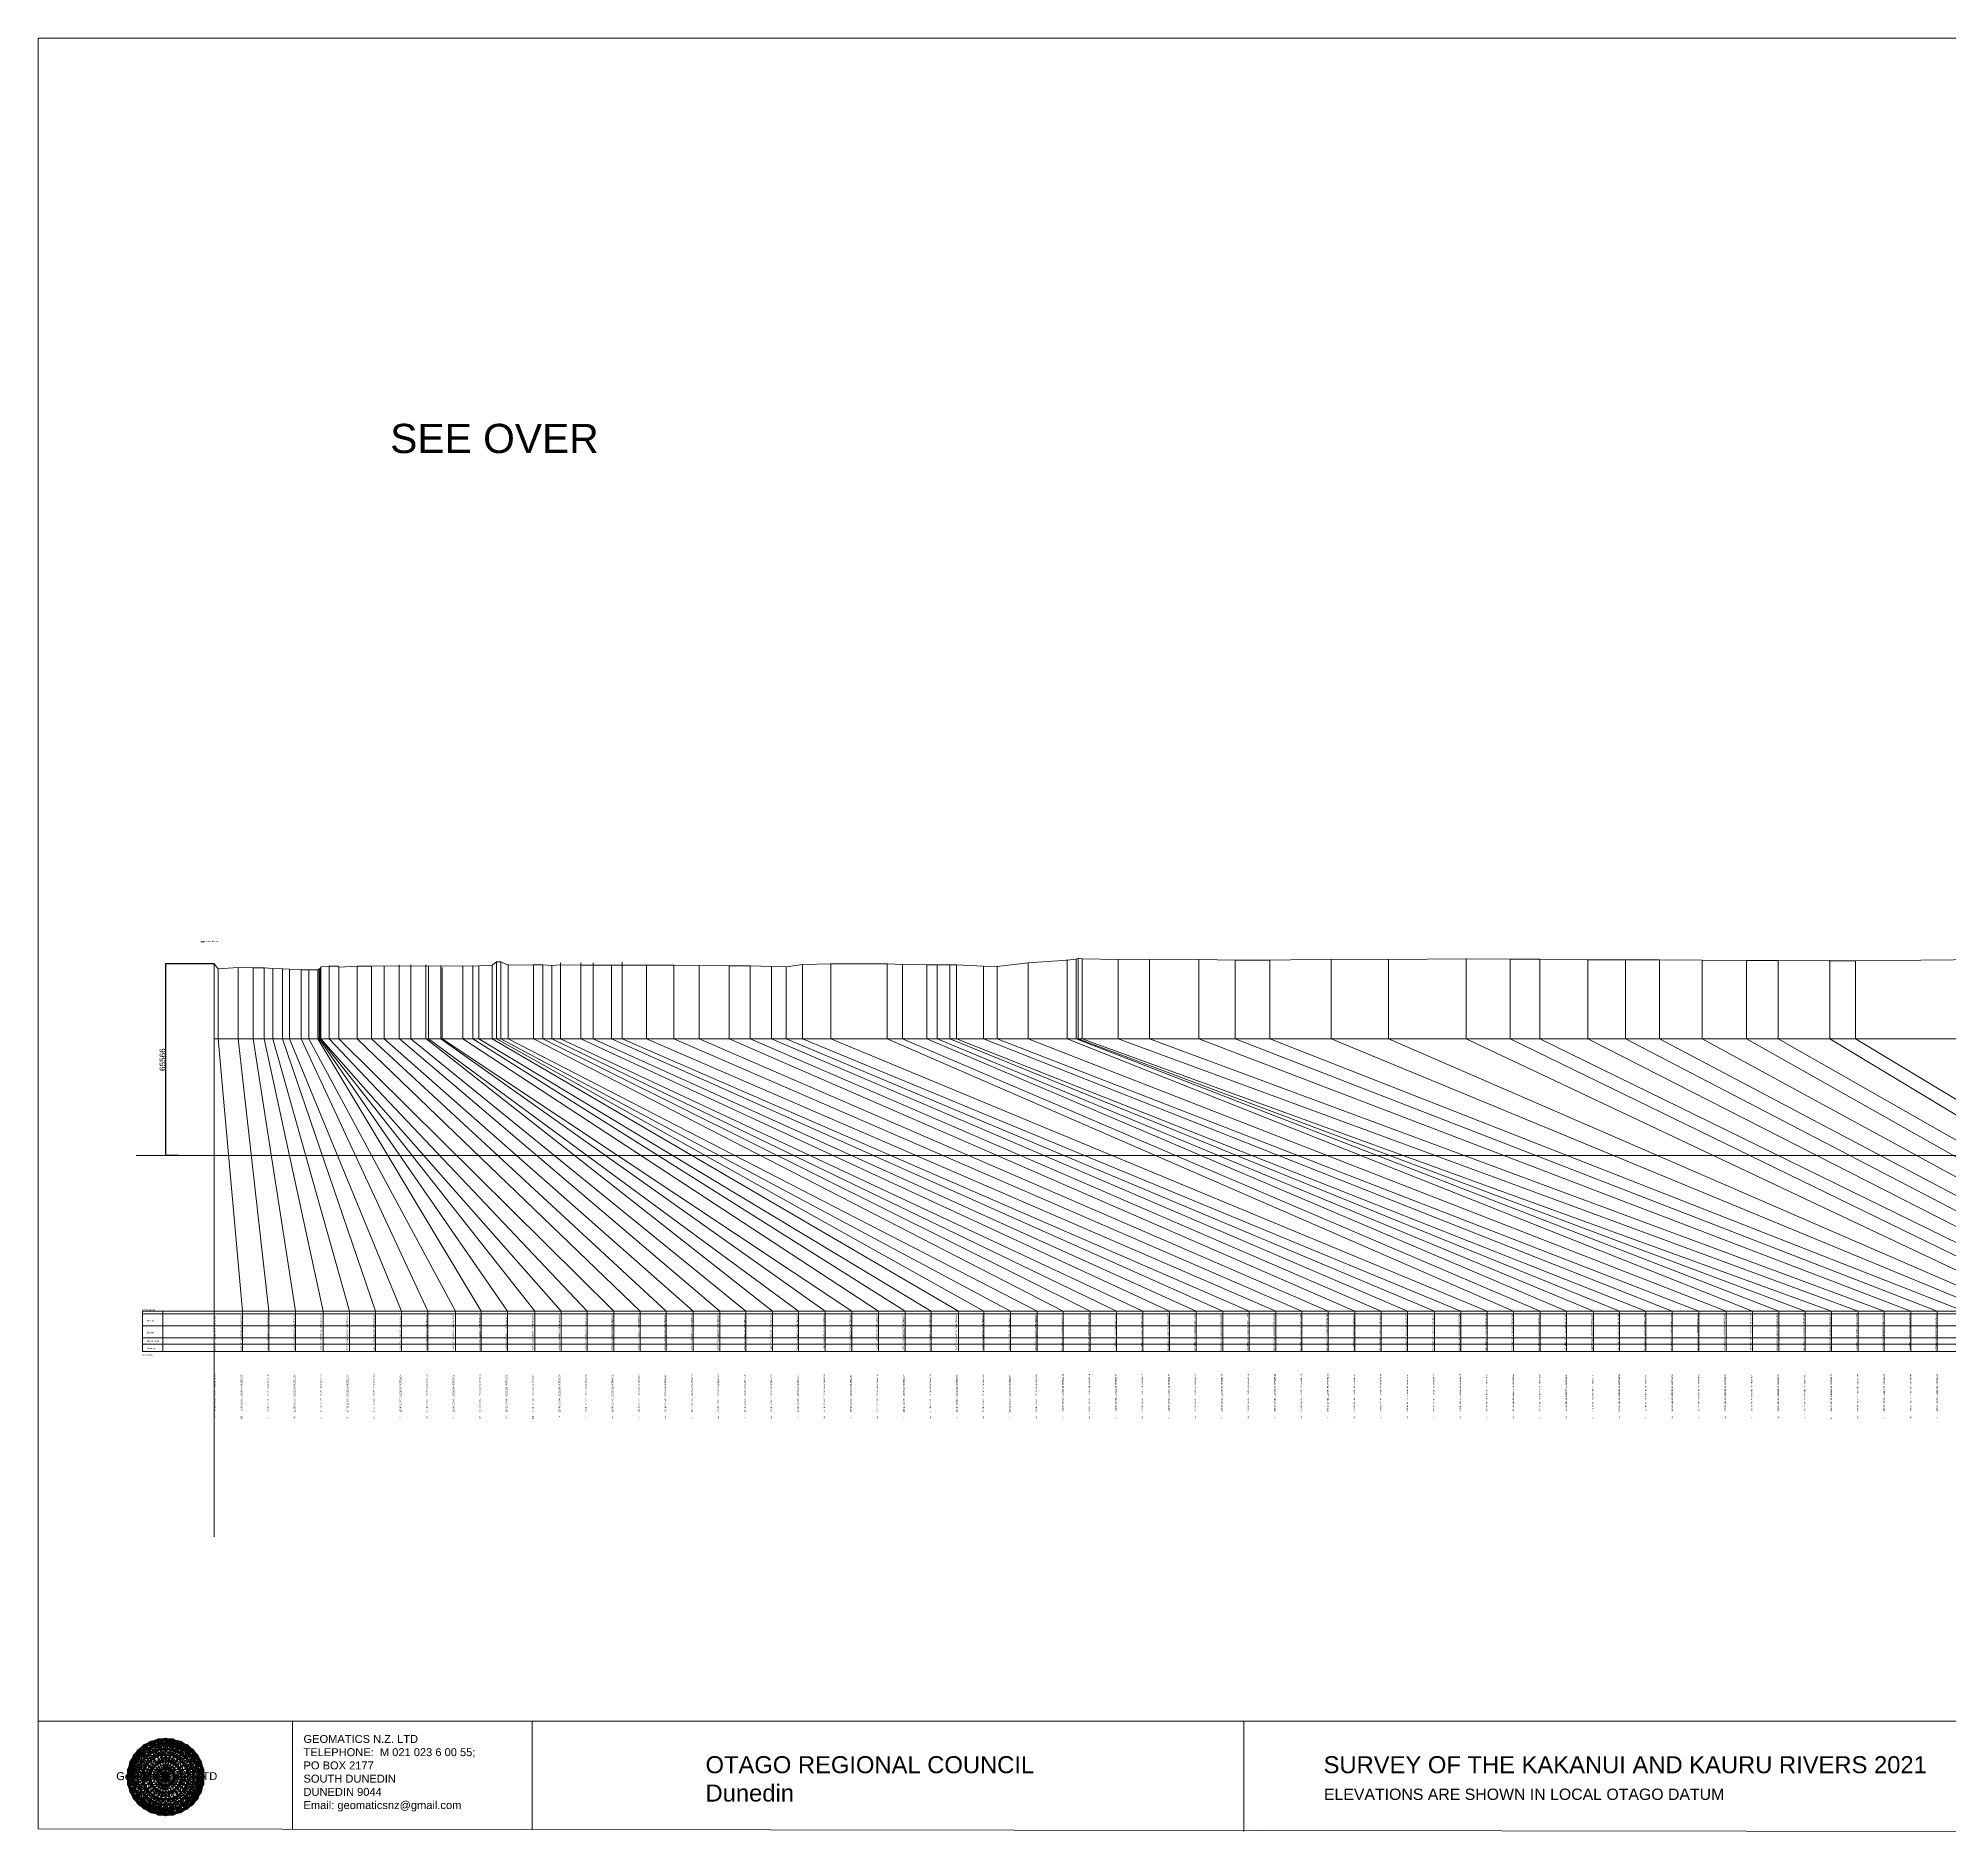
# Model space of a CAD drawing. Header units: millimetres. Extents: x -13804604 to 13046302109, y -19137686871 to 1424964600.
# Drawn here: x -5821919 to -5167181, y -231987 to 382619 of the extents above; entities that cross this region are included whole.
import ezdxf

# ---------------------------------------------------------------- set-up
doc = ezdxf.new("R2010")
doc.units = ezdxf.units.MM
doc.header["$PDMODE"] = 35
doc.header["$PDSIZE"] = 20
doc.layers.get('0').update_dxf_attribs({"lineweight": 0})
doc.layers.get('Defpoints').update_dxf_attribs({"lineweight": 0})
doc.layers.add('Datum revision K8-21', color=7, linetype='Continuous', lineweight=0)
doc.layers.add('geo', color=7, linetype='Continuous', lineweight=0)
doc.styles.get("Standard").update_dxf_attribs({"font": 'arial.ttf'})
doc.dimstyles.new('ISO-25', dxfattribs={"dimtxt": 2000, "dimasz": 2.5, "dimexe": 1.25, "dimexo": 0.625, "dimtad": 1, "dimtxsty": 'Standard', "dimcen": 2.5, "dimadec": 0, "dimazin": 0, "dimtfac": 1, "dimtmove": 0, "dimatfit": 3, "dimfxl": 1, "dimarcsym": 0})

# ---------------------------------------------------------------- blocks, each defined once
blk = doc.blocks.new('Geomatics_Circle_SPT')
at = {"layer": 'geo', "color": 2, "linetype": 'Continuous', "lineweight": 0}
for p, q in [((0, 25.2), (-25.2, 0)), ((25.2, 0), (0, 25.2)), ((-24.7, 4.9), (-4.9, 24.7)), ((-24.7, -4.9), (4.9, 24.7)), ((-9.7, 23.3), (-23.3, 9.6)), ((9.7, 23.3), (-23.3, -9.7)), ((-21, 14), (-14, 21)), ((-21, -14), (14, 21)), ((14, -21), (-21, 14)), ((0, 0), (-17.8, 17.8)), ((-14, 21), (21, -14)), ((21, 14), (-14, -21)), ((23.3, -9.7), (-9.7, 23.3)), ((-4.9, 24.7), (24.7, -4.9)), ((0, 0), (17.8, 17.8)), ((4.9, 24.7), (24.7, 4.9)), ((23.3, 9.7), (9.7, 23.3)), ((14, 21), (21, 14)), ((17.8, 18.1), (17.8, 18.1)), ((4.9, -24.7), (-24.7, 4.9)), ((-24.7, 0), (0, -24.7)), ((-23.3, 9.7), (9.7, -23.3)), ((0, 0), (-17.8, -17.8)), ((-9.7, -23.3), (23.3, 9.7)), ((24.7, 4.9), (-4.9, -24.7)), ((0, 0), (17.8, -17.8)), ((0, -24.8), (25.2, 0)), ((-4.9, -24.7), (-24.7, -4.9)), ((-23.3, -9.7), (-9.7, -23.3)), ((24.7, -4.9), (4.9, -24.7)), ((9.7, -23.3), (23.3, -9.7)), ((-14, -21), (-21, -14)), ((-17.8, -17.8), (-17.8, -17.8)), ((4.9, -24.7), (4.9, -24.7)), ((21, -14), (14, -21)), ((18.1, -17.8), (18.1, -17.8))]:
    blk.add_line(p, q, dxfattribs=at)
at = {"layer": 'geo', "color": 1, "linetype": 'Continuous', "lineweight": 0}
for p, q in [((-23.3, 9.7), (0, 25.2)), ((-23.3, -9.6), (0, 25.2)), ((-9.7, 23.3), (0, 25.2)), ((-9.7, -23.3), (0, 25.2)), ((-0.2, 25.1), (-0.2, 25.1)), ((0, 25.2), (9.7, -23.3)), ((0, 25.2), (23.3, -9.7)), ((0, 25.2), (23.3, 9.7)), ((0, 25.2), (9.7, 23.3)), ((-25.2, 0), (9.7, 23.3)), ((-25.2, 0), (-9.6, 23.3)), ((-4.9, 24.8), (-24.7, -4.9)), ((4.9, 24.7), (-24.7, 4.9)), ((14, 21), (-24.7, -4.9)), ((-14, 21), (-24.7, 4.9)), ((21, 14), (-24.7, 4.9)), ((-21, 14), (-24.7, -4.9)), ((-23.3, -9.6), (17.8, 17.8)), ((-23.3, 9.7), (-17.8, 17.9)), ((-23.3, -9.6), (-17.8, 17.9)), ((-23.3, 9.7), (17.8, 17.8)), ((4.9, 24.8), (-21, -14)), ((-4.9, 24.7), (-21, 14)), ((14, 21), (-21, 14)), ((-14, 21), (-21, -14)), ((0, 0), (-21, 14)), ((-21, 14), (-14, -21)), ((-21, 14), (4.9, -24.7)), ((-21, 14), (-21, 14)), ((24.7, 4.9), (-21, 14)), ((-17.9, 17.6), (-17.9, 17.6)), ((-17.8, 17.8), (9.7, 23.3)), ((-17.8, 17.8), (-9.6, 23.3)), ((-17.8, -17.8), (9.7, 23.3)), ((-17.8, -17.8), (-9.7, 23.3)), ((-9.7, -23.3), (-17.8, 17.8)), ((-17.8, 17.8), (9.7, -23.3)), ((-17.8, 17.8), (23.3, -9.6)), ((-17.8, 17.8), (23.3, 9.7)), ((4.9, 24.7), (-14, 21)), ((-4.9, 24.7), (-14, -20.9)), ((0, 0), (-14, 21)), ((-14, 21), (-4.9, -24.7)), ((-14, 21), (-14, 21)), ((24.7, -4.9), (-14, 21)), ((21, 14), (-14, 21)), ((-9.8, 23.1), (-9.8, 23.1)), ((-9.7, 23.3), (0, -25.2)), ((-9.6, 23.3), (17.8, -17.8)), ((-9.6, 23.3), (25.2, 0)), ((-9.6, 23.3), (17.8, 17.8)), ((-9.6, -23.3), (17.8, 17.9)), ((0, 0), (-4.9, 24.7)), ((-4.9, 24.7), (-4.9, 24.7)), ((21, -14), (-4.9, 24.7)), ((24.8, 4.9), (-4.9, 24.7)), ((14, 21), (-4.9, 24.7)), ((-4.9, -24.7), (21, 14)), ((0, 0), (4.9, 24.7)), ((0, -25.2), (9.7, 23.3)), ((0, 0), (14, 21)), ((0, 0), (21, 14)), ((21, 14), (4.9, 24.8)), ((14, -21), (4.9, 24.7)), ((24.7, -4.9), (4.9, 24.7)), ((4.9, 24.7), (4.9, 24.7)), ((4.9, -24.7), (14, 21)), ((9.4, 23.3), (9.4, 23.3)), ((9.7, 23.3), (17.8, -17.8)), ((9.7, 23.3), (25.2, 0)), ((9.7, 23.3), (17.8, 17.9)), ((17.8, 17.8), (9.7, -23.3)), ((21, -14), (14, 21)), ((24.7, 4.9), (14, 21)), ((14, 21), (14, 21)), ((14, -21), (21, 14)), ((17.6, 17.9), (17.6, 17.9)), ((17.8, 17.8), (23.3, -9.7)), ((17.8, 17.8), (23.3, 9.7)), ((24.7, -4.9), (21, 14)), ((21, 14), (21, 14)), ((-25.2, 0), (23.3, 9.7)), ((-25.2, 0), (-23.3, 9.7)), ((-23.3, -9.7), (-25.2, 0)), ((-9.6, -23.3), (-25.2, 0)), ((9.7, -23.3), (-25.2, 0)), ((0, 0), (-24.7, 4.9)), ((-24.7, 4.9), (-21, -14)), ((-24.7, 4.9), (-4.9, -24.7)), ((-24.7, 4.9), (14, -21)), ((-24.7, 4.9), (-24.7, 4.9)), ((0, 0), (-24.7, -4.9)), ((-17.8, -17.8), (-23.3, 9.7)), ((0, -25.2), (-23.3, 9.7)), ((-23.3, 9.7), (17.8, -17.8)), ((-23.3, 9.7), (25.2, 0)), ((-23.3, 9.4), (-23.3, 9.4)), ((-23.3, -9.7), (25.2, 0)), ((0, 0), (-21, -14)), ((-17.8, -17.8), (23.3, 9.7)), ((-14, -21), (24.7, 4.9)), ((0, 0), (-14, -21)), ((25.2, 0), (-9.6, -23.3)), ((0, 0), (-4.9, -24.7)), ((23.3, 9.7), (0, -25.2)), ((0, 0), (24.8, 4.9)), ((0, 0), (4.9, -24.7)), ((0, 0), (14, -21)), ((0, 0), (21, -14)), ((0, 0), (24.8, -4.9)), ((4.9, -24.7), (24.7, 4.9)), ((25.2, 0), (9.7, -23.3)), ((23.3, 9.7), (17.8, -17.8)), ((21, -14), (24.7, 4.9)), ((23.1, 9.8), (23.1, 9.8)), ((23.3, 9.7), (25.2, 0)), ((25.2, 0), (23.3, -9.6)), ((24.7, 4.9), (24.7, 4.9)), ((25.1, 0.2), (25.1, 0.2)), ((-25.2, 0), (23.3, -9.7)), ((-25.1, -0.2), (-25.1, -0.2)), ((-24.7, -4.9), (-24.7, -4.9)), ((-24.7, -4.9), (-14, -21)), ((-24.7, -4.9), (4.9, -24.7)), ((-24.7, -4.9), (21, -14)), ((-17.8, -17.8), (-23.3, -9.7)), ((0, -25.2), (-23.3, -9.6)), ((17.8, -17.8), (-23.3, -9.6)), ((-23.1, -9.8), (-23.1, -9.8)), ((-21, -14), (24.7, -4.9)), ((23.3, -9.7), (-17.8, -17.8)), ((-4.9, -24.7), (24.7, -4.9)), ((23.3, -9.6), (0, -25.2)), ((14, -21), (24.7, -4.9)), ((23.3, -9.6), (17.8, -17.8)), ((23.3, -9.4), (23.3, -9.4)), ((24.7, -4.9), (24.7, -4.9)), ((-21, -14), (-21, -14)), ((-21, -14), (-4.9, -24.7)), ((-21, -14), (14, -21)), ((-9.6, -23.3), (-17.8, -17.8)), ((9.7, -23.3), (-17.8, -17.8)), ((-17.6, -17.9), (-17.6, -17.9)), ((-14, -21), (21, -14)), ((-14, -21), (-14, -21)), ((-14, -21), (4.9, -24.7)), ((17.8, -17.8), (-9.7, -23.3)), ((0, -25.2), (-9.7, -23.3)), ((-9.4, -23.3), (-9.4, -23.3)), ((-4.9, -24.7), (14, -21)), ((-4.9, -24.7), (-4.9, -24.7)), ((9.7, -23.3), (0, -25.2)), ((4.9, -24.7), (21, -14)), ((4.9, -24.7), (4.9, -24.7)), ((17.8, -17.8), (9.7, -23.3)), ((9.8, -23.1), (9.8, -23.1)), ((14, -21), (14, -21)), ((17.9, -17.6), (17.9, -17.6)), ((21, -14), (21, -14)), ((0.2, -25.1), (0.2, -25.1))]:
    blk.add_line(p, q, dxfattribs=at)
at = {"layer": 'geo', "color": 114, "linetype": 'Continuous', "lineweight": 0}
for p, q in [((0, 25.2), (-17.8, 17.8)), ((17.8, -17.8), (0, 25.2)), ((17.9, 17.8), (-25.2, 0)), ((-24.7, 4.9), (14, 21)), ((-24.7, -4.9), (21, 14)), ((9.7, 23.3), (-23.3, 9.7)), ((-4.9, -24.7), (-21, 14)), ((-20.9, 14), (4.9, 24.7)), ((-17.8, 17.8), (0, -25.2)), ((-14, 21), (-4.9, 24.7)), ((4.9, -24.7), (-14, 21)), ((0, 0), (-9.7, 23.3)), ((-4.9, 24.7), (14, -21)), ((0, 0), (9.7, 23.3)), ((4.9, 24.7), (21, -14)), ((23.3, -9.7), (9.7, 23.3)), ((14, 21), (24.7, -4.9)), ((25.2, 0), (17.8, 17.8)), ((21, 14), (24.7, 4.9)), ((-14, -21), (-24.7, 4.9)), ((0, 0), (-23.3, 9.7)), ((-23.3, 9.7), (-9.7, -23.3)), ((0, 0), (-23.3, -9.7)), ((24.8, 4.9), (-20.9, -14)), ((0, 0), (-9.7, -23.3)), ((0, 0), (23.3, 9.7)), ((0, 0), (9.7, -23.3)), ((0, 0), (23.3, -9.7)), ((-25.2, 0), (-17.8, -17.8)), ((-21, -14), (-24.7, -4.9)), ((-17.8, -17.8), (25.2, 0)), ((24.8, -4.9), (-14, -21)), ((-9.6, -23.3), (23.3, -9.7)), ((21, -14), (-4.9, -24.8)), ((0, -25.2), (17.9, -17.8)), ((14, -21), (4.9, -24.8))]:
    blk.add_line(p, q, dxfattribs=at)
at = {"layer": 'geo', "color": 250, "linetype": 'Continuous', "lineweight": 0}
for p, q in [((0, 0), (0, 25.2)), ((21, 14), (-21, 14)), ((-21, 14), (-21, -14)), ((-17.8, 17.8), (17.8, 17.8)), ((-17.8, -17.8), (-17.8, 17.8)), ((-14, 21), (-14, 21)), ((14, 21), (-14, 21)), ((-14, 20.9), (-14, -21)), ((-9.7, 23.3), (9.7, 23.3)), ((-9.7, -23.3), (-9.7, 23.3)), ((-4.9, 24.7), (4.9, 24.7)), ((-4.9, 24.7), (-4.9, -24.7)), ((4.9, 24.7), (4.9, -24.7)), ((9.7, -23.3), (9.7, 23.3)), ((14, 21), (14, -21)), ((17.8, -17.8), (17.8, 17.8)), ((21, 14), (21, 14)), ((21, -14), (21, 14)), ((0, 0), (-25.2, 0)), ((24.7, 4.9), (-24.7, 4.9)), ((-24.7, 4.9), (-24.7, -4.9)), ((-23.3, 9.7), (23.3, 9.7)), ((-23.3, 9.7), (-23.3, 9.7)), ((-23.3, -9.7), (-23.3, 9.7)), ((0, 0), (0, -25.2)), ((0, 0), (25.2, 0)), ((23.3, 9.7), (23.3, -9.7)), ((24.7, 4.9), (24.7, 4.9)), ((24.7, -4.9), (24.7, 4.9)), ((-24.7, -4.9), (24.7, -4.9)), ((23.3, -9.7), (-23.3, -9.7)), ((-21, -14), (21, -14)), ((17.8, -17.8), (-17.8, -17.8)), ((-14, -21), (14, -21)), ((9.7, -23.3), (-9.7, -23.3)), ((-4.9, -24.7), (4.9, -24.7))]:
    blk.add_line(p, q, dxfattribs=at)
blk = doc.blocks.new('GeomaticsNZ TITLE BLOCK')
at = {"color": 7, "linetype": 'Continuous', "lineweight": 0}
for p, q in [((0, 94.9), (0, 1579.2)), ((0, 1579.2), (2363.4, 1579.2)), ((2363.4, 1579.2), (2364, 94.9)), ((2364, 94.9), (0, 94.9)), ((0, 94.9), (0, 0)), ((15.9, 94.9), (2364, 94.9)), ((224.3, 95.2), (224.3, -0.3)), ((2364, 94.9), (382.6, 94.9)), ((435.8, 95.2), (435.8, -0.7)), ((1063.4, 94.9), (1063.4, -2.4)), ((1755.4, 94.9), (1755.4, -2.6)), ((2143.9, 94.9), (2143.7, -3)), ((2211.5, 94.9), (2211.5, 36.1)), ((2238.6, 94.8), (2238.6, -3.2)), ((2364, -3.5), (2364, 94.9)), ((2143.9, 81.9), (2238.6, 81.7)), ((2143.9, 71), (2238.6, 71)), ((2143.6, 60.4), (2238.6, 60.4)), ((2143.8, 48.6), (2238.6, 48.6)), ((2143.8, 35.4), (2364, 35.3)), ((0, 0), (2364, -3.5))]:
    blk.add_line(p, q, dxfattribs=at)
at = {"color": 7, "linetype": 'Continuous', "lineweight": 0, "xscale": 1.36, "yscale": 1.36, "zscale": 1.36}
blk.add_blockref('Geomatics_Circle_SPT', (112.4, 45.7), dxfattribs=at)
at = {"color": 7, "linetype": 'Continuous', "lineweight": 0}
for s, p in [('PK&RR', (2213.2, 84.8)), ('ST', (2220.3, 63.6)), ('PK', (2220.4, 50.6))]:
    blk.add_text(s, height=5, dxfattribs=at).set_placement(p)
at = {"color": 7, "linetype": 'Continuous', "lineweight": 0, "attachment_point": 1}
for s, width, heights, insert, char_height in [('{\\C256;Surveyed by:}', 3535.727, [0], (2144.7, 92.4), 7), ('{\\C256;GEOMATICS N.Z. LTD                   \\PTELEPHONE:  M 021 023 6 00 55;\\PPO BOX 2177\\PSOUTH DUNEDIN\\PDUNEDIN 9044\\PEmail: geomaticsnz@gmail.com}', 3535.727, [94.7], (234, 82.7), 7), ('{\\C256;Drawn by:}', 3535.727, [0], (2145.8, 70.4), 7), ('{\\C256;OTAGO REGIONAL COUNCIL\\PDunedin}', 3535.727, [0], (588.6, 64), 15), ('{\\C256;SURVEY OF THE KAKANUI AND KAURU RIVERS 2021}', 3535.727, [0], (1133.8, 64), 15), ('{\\C256;Checked by:}', 3535.727, [0], (2144.7, 58.6), 7), ('{\\C256;Geomatics N.Z. LTD                   }', 125.079, [15.8], (68.8, 49.9), 7), ('{\\C256;ELEVATIONS ARE SHOWN IN LOCAL OTAGO DATUM}', 3535.727, [0], (1134.1, 35.4), 10), ('{\\C256;Approved by:}', 3535.727, [0], (2144.7, 45.9), 7), ('{\\C256;JOB No 0032021}', 3535.727, [0], (2145.3, 20.8), 7), ('{\\C256;Drawn:16-JUNE-2021}', 3535.727, [0], (2244.7, 20.7), 7)]:
    blk.add_mtext_dynamic_manual_height_columns(s, width=width, gutter_width=159, heights=heights, dxfattribs=dict(at, insert=insert, char_height=char_height))
blk = doc.blocks.new('*D8')
at = {"color": 0, "lineweight": -2, "transparency": 16777216}
for p, q in [((-5761613, 65566), (-5778319, 65566)), ((-5778318, 65564), (-5778318, 2)), ((-5773807, 0), (-5778319, 0))]:
    blk.add_line(p, q, dxfattribs=at)
at = {"color": 0, "transparency": 16777216}
for points in [[(-5778318, 65564), (-5778318, 65564), (-5778318, 65566)], [(-5778318, 2), (-5778318, 2), (-5778318, 0)]]:
    blk.add_solid(points, dxfattribs=at)
at = {"layer": 'Defpoints', "color": 0, "transparency": 16777216}
for p in [(-5761612, 65566), (-5778318, 0), (-5773806, 0)]:
    blk.add_point(p, dxfattribs=at)
at = {"color": 0, "transparency": 16777216, "insert": (-5779340, 32783), "char_height": 2000, "attachment_point": 5, "rotation": 90}
blk.add_mtext('65566', dxfattribs=at)

msp = doc.modelspace()

# ---------------------------------------------------------------- linework, layer by layer
at = {"color": 1, "linetype": 'Continuous', "lineweight": 0}
msp.add_line((-5766255.649, 73117.849), (-5764963.683, 73117.849), dxfattribs=at)
at = {"color": 7, "linetype": 'Continuous', "lineweight": 0}
for p, q in [((-5761611.878, 65566), (-5761611.878, -67138.097)), ((-5761611.878, 65566), (-5761611.878, 39908.977)), ((-5664936.386, 66261), (-5664936.386, 39908.977)), ((-5663471.211, 66251), (-5663471.211, 39908.977)), ((-5642994.711, 65922.642), (-5642994.711, 39908.977)), ((-5636085.262, 65922.642), (-5636085.262, 39908.977)), ((-5631886.8, 65922.642), (-5631886.8, 39908.977)), ((-5621931.469, 66138.379), (-5621931.469, 39908.977)), ((-5550480.61, 65576), (-5550480.61, 39908.977)), ((-5531104.96, 65607), (-5531104.96, 39908.977)), ((-5482860.303, 65989), (-5482860.303, 39908.977)), ((-5469530.459, 66909), (-5469530.459, 39908.977)), ((-5466356.092, 67229), (-5466356.092, 39908.977)), ((-5465688.628, 67519), (-5465688.628, 39908.977)), ((-5464385.309, 67379), (-5464385.309, 39908.977)), ((-5452011.445, 67072.215), (-5452011.445, 39908.977)), ((-5441304.82, 67020.542), (-5441304.82, 39908.977)), ((-5424423.902, 67121.542), (-5424423.902, 39908.977)), ((-5411938.787, 66922.542), (-5411938.787, 39908.977)), ((-5400033.289, 66922.542), (-5400033.289, 39908.977)), ((-5379075.993, 67223), (-5379075.993, 39908.977)), ((-5332832.314, 67365), (-5332832.314, 39908.977)), ((-5317734.907, 67236), (-5317734.907, 39908.977)), ((-5307603.679, 67236), (-5307603.679, 39908.977)), ((-5291175.018, 66947), (-5291175.018, 39908.977)), ((-5278271.016, 66947), (-5278271.016, 39908.977)), ((-5266579.794, 66958), (-5266579.794, 39908.977)), ((-5252006.654, 66849), (-5252006.654, 39908.977)), ((-5236814.327, 66849), (-5236814.327, 39908.977)), ((-5225973.03, 66860), (-5225973.03, 39908.977)), ((-5208309.224, 66681), (-5208309.224, 39908.977)), ((-5199464.893, 66681), (-5199464.893, 39908.977)), ((-5760261.967, 63906), (-5760261.967, 39908.977)), ((-5753414.227, 64357), (-5753414.227, 39908.977)), ((-5748310.453, 64247), (-5748310.453, 39908.977)), ((-5744475.366, 64237), (-5744475.366, 39908.977)), ((-5741614.564, 63987), (-5741614.564, 39908.977)), ((-5738205.503, 63867), (-5738205.503, 39908.977)), ((-5735838.803, 63747), (-5735838.803, 39908.977)), ((-5731879.479, 63578), (-5731879.479, 39908.977)), ((-5729252.82, 63428), (-5729252.82, 39908.977)), ((-5726176.075, 63608), (-5726176.075, 39908.977)), ((-5725652.875, 63878), (-5725652.875, 39908.977)), ((-5725305.302, 64048), (-5725305.302, 39908.977)), ((-5725088.255, 64538), (-5725088.255, 39908.977)), ((-5722305.711, 64778), (-5722305.711, 39908.977)), ((-5718924.812, 64418), (-5718924.812, 39908.977)), ((-5712650.716, 64768), (-5712650.716, 39908.977)), ((-5707822.257, 64829), (-5707822.257, 39908.977)), ((-5703443.532, 64889), (-5703443.532, 39908.977)), ((-5698341.373, 65159), (-5698341.373, 40067.977)), ((-5694303.751, 65289), (-5694303.751, 39908.977)), ((-5689103.763, 65100), (-5689103.763, 40008.977)), ((-5688241.416, 64930), (-5688241.416, 39908.977)), ((-5683567.268, 64360), (-5683567.268, 39908.977)), ((-5676449.219, 64890), (-5676449.219, 39908.977)), ((-5673103.087, 64950), (-5673103.087, 39908.977)), ((-5670980.082, 64910), (-5670980.082, 39908.977)), ((-5666399.625, 65181), (-5666399.625, 39908.977)), ((-5660911.104, 65211), (-5660911.104, 39908.977)), ((-5652324.427, 65251), (-5652324.427, 39908.977)), ((-5649102.272, 65251), (-5649102.272, 39908.977)), ((-5645993.781, 65041), (-5645993.781, 39908.977)), ((-5625537.69, 65152), (-5625537.69, 39908.977)), ((-5613590.622, 65263), (-5613590.622, 39908.977)), ((-5604237.96, 65183), (-5604237.96, 39908.977)), ((-5595510.393, 65044), (-5595510.393, 39908.977)), ((-5585228.958, 64884), (-5585228.958, 39908.977)), ((-5578041.463, 64975), (-5578041.463, 39908.977)), ((-5570750.771, 64745), (-5570750.771, 39908.977)), ((-5565765.691, 64605), (-5565765.691, 39908.977)), ((-5560109.372, 65425), (-5560109.372, 39908.977)), ((-5525898.002, 65357), (-5525898.002, 39908.977)), ((-5517522.245, 65277), (-5517522.245, 39908.977)), ((-5514028.317, 65217), (-5514028.317, 39908.977)), ((-5509676.331, 65208), (-5509676.331, 39908.977)), ((-5507431.862, 65258), (-5507431.862, 39908.977)), ((-5498113.186, 64838), (-5498113.186, 39908.977)), ((-5493447.478, 64728), (-5493447.478, 39908.977)), ((-5761611.878, 39908.977), (-4935738.455, 39908.977)), ((-5751946.699, -53386.402), (-5760261.967, 39908.977)), ((-5753414.227, 39908.977), (-5742951.518, -53386.402)), ((-5748310.453, 39908.977), (-5733814.655, -53386.402)), ((-5744475.366, 39908.977), (-5724339.291, -53386.402)), ((-5741614.564, 39908.977), (-5715286.936, -53386.402)), ((-5738205.503, 39908.977), (-5706379.805, -53386.402)), ((-5735838.803, 39908.977), (-5697480.243, -53386.402)), ((-5731879.479, 39908.977), (-5688428.162, -53386.402)), ((-5729252.82, 39908.977), (-5678967.475, -53386.402)), ((-5670190.261, -53386.402), (-5726176.075, 39908.977)), ((-5725652.875, 39908.977), (-5661140.502, -53386.402)), ((-5651777.063, -53386.402), (-5725305.302, 39908.977)), ((-5725088.255, 39908.977), (-5642765.452, -53386.402)), ((-5633931.899, -53386.402), (-5722305.711, 39908.977)), ((-5718924.812, 39908.977), (-5624787.611, -53386.402)), ((-5615769.453, -53386.402), (-5712650.716, 39908.977)), ((-5707822.257, 39908.977), (-5606813.88, -53386.402)), ((-5703443.532, 39908.977), (-5597543.531, -53386.402)), ((-5698341.373, 40067.977), (-5588407.771, -53386.402)), ((-5694303.751, 39908.977), (-5579521.782, -53386.402)), ((-5570362.783, -53386.402), (-5689103.763, 40008.977)), ((-5561539.606, -53386.402), (-5688241.416, 39908.977)), ((-5683567.268, 39908.977), (-5543194.719, -53386.402)), ((-5534104.462, -53386.402), (-5676449.219, 39908.977)), ((-5673103.087, 39908.977), (-5525014.198, -53386.402)), ((-5670980.082, 39908.977), (-5516118.382, -53386.402)), ((-5506687.845, -53386.402), (-5666399.625, 39908.977)), ((-5664936.386, 39908.977), (-5498035.082, -53386.402)), ((-5488938.907, -53386.402), (-5663471.211, 39908.977)), ((-5660911.104, 39908.977), (-5479813.762, -53386.402)), ((-5470813.425, -53386.402), (-5652324.427, 39908.977)), ((-5461649.036, -53386.402), (-5649102.272, 39908.977)), ((-5452569.21, -53386.402), (-5645993.781, 39908.977)), ((-5443545.456, -53386.402), (-5642994.711, 39908.977)), ((-5434402.435, -53386.402), (-5636085.262, 39908.977)), ((-5425339.464, -53386.402), (-5631886.8, 39908.977)), ((-5416154.433, -53386.402), (-5625537.69, 39908.977)), ((-5407152.485, -53386.402), (-5621931.469, 39908.977)), ((-5398028.484, -53386.402), (-5613590.622, 39908.977)), ((-5389107.765, -53386.402), (-5604237.96, 39908.977)), ((-5380036.055, -53386.402), (-5595510.393, 39908.977)), ((-5370991.467, -53386.402), (-5585228.958, 39908.977)), ((-5361883.355, -53386.402), (-5578041.463, 39908.977)), ((-5352896.078, -53386.402), (-5570750.771, 39908.977)), ((-5565765.691, 39908.977), (-5343720.943, -53386.402)), ((-5334696.251, -53386.402), (-5560109.372, 39908.977)), ((-5550480.61, 39908.977), (-5325665.333, -53386.402)), ((-5531104.96, 39908.977), (-5316578.473, -53386.402)), ((-5525898.002, 39908.977), (-5307468.779, -53386.402)), ((-5517522.245, 39908.977), (-5298420.431, -53386.402)), ((-5289188.046, -53386.402), (-5514028.317, 39908.977)), ((-5509676.331, 39908.977), (-5280307.256, -53386.402)), ((-5271316.555, -53386.402), (-5507431.862, 39908.977)), ((-5498113.186, 39908.977), (-5262282.726, -53386.402)), ((-5253094.989, -53386.402), (-5493447.478, 39908.977)), ((-5482860.303, 39908.977), (-5243765.637, -53386.402)), ((-5234717.118, -53386.402), (-5469530.459, 39908.977)), ((-5466356.092, 39908.977), (-5225766.955, -53386.402)), ((-5216701.649, -53386.402), (-5465688.628, 39908.977)), ((-5464385.309, 39908.977), (-5207716.481, -53386.402)), ((-5198546.695, -53386.402), (-5452011.445, 39908.977)), ((-5441304.82, 39908.977), (-5189636.715, -53386.402)), ((-5180550.479, -53386.402), (-5424423.902, 39908.977)), ((-5411938.787, 39908.977), (-5171464.242, -53386.402)), ((-5400033.289, 39908.977), (-5162378.006, -53386.402)), ((-5153352.909, -53386.402), (-5379075.993, 39908.977)), ((-5359444.579, 39908.977), (-5144291.658, -53386.402)), ((-5332832.314, 39908.977), (-5135148.452, -53386.402)), ((-5126016.753, -53386.402), (-5317734.907, 39908.977)), ((-5307603.679, 39908.977), (-5116977.603, -53386.402)), ((-5291175.018, 39908.977), (-5107938.452, -53386.402)), ((-5278271.016, 39908.977), (-5098873.331, -53386.402)), ((-5266579.794, 39908.977), (-5089935.661, -53386.402)), ((-5252006.654, 39908.977), (-5080525.896, -53386.402)), ((-5236814.327, 39908.977), (-5071288.375, -53386.402)), ((-5225973.03, 39908.977), (-5062297.851, -53386.402)), ((-5208309.224, 39908.977), (-5053517.829, -53386.402)), ((-5199464.893, 39908.977), (-5044553.969, -53386.402)), ((-5786226.207, -53386.402), (-5786226.207, -67138.097)), ((-5786226.207, -53386.402), (-4903196.674, -53386.402)), ((-5786226.207, -54309.85), (-4903196.674, -54309.85)), ((-5786226.207, -58412.532), (-4903196.674, -58412.532)), ((-5779213.058, -53386.402), (-5779213.058, -67138.097)), ((-5751946.699, -67138.097), (-5751946.699, -53386.402)), ((-5742951.518, -67138.097), (-5742951.518, -53386.402)), ((-5733814.655, -67138.097), (-5733814.655, -53386.402)), ((-5724339.291, -67138.097), (-5724339.291, -53386.402)), ((-5715286.936, -67138.097), (-5715286.936, -53386.402)), ((-5706379.805, -67138.097), (-5706379.805, -53386.402)), ((-5697480.243, -67138.097), (-5697480.243, -53386.402)), ((-5688428.162, -67138.097), (-5688428.162, -53386.402)), ((-5678967.475, -67138.097), (-5678967.475, -53386.402)), ((-5670190.261, -67138.097), (-5670190.261, -53386.402)), ((-5661140.502, -67138.097), (-5661140.502, -53386.402)), ((-5651777.063, -67138.097), (-5651777.063, -53386.402)), ((-5642765.452, -67138.097), (-5642765.452, -53386.402)), ((-5633931.899, -67138.097), (-5633931.899, -53386.402)), ((-5624787.611, -67138.097), (-5624787.611, -53386.402)), ((-5615769.453, -67138.097), (-5615769.453, -53386.402)), ((-5606813.88, -67138.097), (-5606813.88, -53386.402)), ((-5597543.531, -67138.097), (-5597543.531, -53386.402)), ((-5588407.771, -67138.097), (-5588407.771, -53386.402)), ((-5579521.782, -67138.097), (-5579521.782, -53386.402)), ((-5570362.783, -67138.097), (-5570362.783, -53386.402)), ((-5561539.606, -67138.097), (-5561539.606, -53386.402)), ((-5543194.719, -67138.097), (-5543194.719, -53386.402)), ((-5534104.462, -67138.097), (-5534104.462, -53386.402)), ((-5525014.198, -67138.097), (-5525014.198, -53386.402)), ((-5516118.382, -67138.097), (-5516118.382, -53386.402)), ((-5506687.845, -67138.097), (-5506687.845, -53386.402)), ((-5498035.082, -67138.097), (-5498035.082, -53386.402)), ((-5488938.907, -67138.097), (-5488938.907, -53386.402)), ((-5479813.762, -67138.097), (-5479813.762, -53386.402)), ((-5470813.425, -67138.097), (-5470813.425, -53386.402)), ((-5461649.036, -67138.097), (-5461649.036, -53386.402)), ((-5452569.21, -67138.097), (-5452569.21, -53386.402)), ((-5443545.456, -67138.097), (-5443545.456, -53386.402)), ((-5434402.435, -67138.097), (-5434402.435, -53386.402)), ((-5425339.464, -67138.097), (-5425339.464, -53386.402)), ((-5416154.433, -67138.097), (-5416154.433, -53386.402)), ((-5407152.485, -67138.097), (-5407152.485, -53386.402)), ((-5398028.484, -67138.097), (-5398028.484, -53386.402)), ((-5389107.765, -67138.097), (-5389107.765, -53386.402)), ((-5380036.055, -67138.097), (-5380036.055, -53386.402)), ((-5370991.467, -67138.097), (-5370991.467, -53386.402)), ((-5361883.355, -67138.097), (-5361883.355, -53386.402)), ((-5352896.078, -67138.097), (-5352896.078, -53386.402)), ((-5343720.943, -67138.097), (-5343720.943, -53386.402)), ((-5334696.251, -67138.097), (-5334696.251, -53386.402)), ((-5325665.333, -67138.097), (-5325665.333, -53386.402)), ((-5316578.473, -67138.097), (-5316578.473, -53386.402)), ((-5307468.779, -67138.097), (-5307468.779, -53386.402)), ((-5298420.431, -67138.097), (-5298420.431, -53386.402)), ((-5289188.046, -67138.097), (-5289188.046, -53386.402)), ((-5280307.256, -67138.097), (-5280307.256, -53386.402)), ((-5271316.555, -67138.097), (-5271316.555, -53386.402)), ((-5262282.726, -67138.097), (-5262282.726, -53386.402)), ((-5253094.989, -67138.097), (-5253094.989, -53386.402)), ((-5243765.637, -67138.097), (-5243765.637, -53386.402)), ((-5234717.118, -67138.097), (-5234717.118, -53386.402)), ((-5225766.955, -67138.097), (-5225766.955, -53386.402)), ((-5216701.649, -67138.097), (-5216701.649, -53386.402)), ((-5207716.481, -67138.097), (-5207716.481, -53386.402)), ((-5198546.695, -67138.097), (-5198546.695, -53386.402)), ((-5189636.715, -67138.097), (-5189636.715, -53386.402)), ((-5180550.479, -67138.097), (-5180550.479, -53386.402)), ((-5171464.242, -67138.097), (-5171464.242, -53386.402)), ((-5786226.207, -62479.731), (-4903196.674, -62479.731)), ((-5786226.207, -64627.173), (-4903196.674, -64627.173)), ((-5786226.207, -67138.097), (-4903196.674, -67138.097))]:
    msp.add_line(p, q, dxfattribs=at)
at = {"color": 30, "true_color": 0xf26722}
msp.add_line((-5761611.878, 65566), (-5761611.878, -130662.956), dxfattribs=at)
msp.add_line((-5788400.948, 0), (-4833702.422, 0))
at = {"color": 1, "linetype": 'Continuous', "lineweight": 0}
for points in [[(-5761611.878, 65566), (-5760261.967, 63906), (-5753414.227, 64357), (-5748310.453, 64247), (-5744475.366, 64237), (-5741614.564, 63987), (-5738205.503, 63867), (-5735838.803, 63747), (-5731879.479, 63578), (-5726176.075, 63608), (-5725652.875, 63878), (-5725305.302, 64048), (-5725088.255, 64538), (-5722305.711, 64778), (-5719287.249, 64778)], [(-5718924.812, 64418), (-5712650.716, 64768), (-5707822.257, 64829), (-5670980.082, 64910), (-5666399.625, 65181), (-5664936.386, 66261), (-5663471.211, 66251), (-5660911.104, 65211), (-5652324.427, 65251), (-5649102.272, 65251), (-5645993.781, 65041), (-5642994.711, 65222), (-5636088.435, 65192), (-5631883.42, 65212), (-5625537.69, 65152), (-5621931.469, 65203), (-5604237.96, 65183), (-5595510.393, 65044), (-5585228.958, 64884), (-5578041.463, 64884), (-5578041.463, 64975), (-5570750.771, 64745), (-5565765.691, 64605), (-5560109.372, 65425), (-5550480.61, 65576), (-5531104.96, 65607), (-5525898.002, 65357), (-5517522.245, 65277), (-5514028.317, 65217), (-5509676.331, 65217), (-5507431.862, 65258), (-5498113.186, 64838), (-5493447.478, 64728), (-5482860.303, 65989), (-5469530.459, 66909), (-5466356.092, 67229), (-5465688.628, 67519), (-5464385.309, 67379), (-5451922.108, 67070), (-5441215.484, 67020), (-5424334.565, 67121), (-5411849.45, 66922), (-5399943.952, 66922), (-5379075.993, 67223), (-5359444.579, 67104), (-5332832.314, 67365), (-5317734.907, 67236), (-5307603.679, 67236), (-5291175.018, 66947), (-5278271.016, 66947), (-5266579.794, 66958), (-5252006.654, 66849), (-5236814.327, 66719), (-5225973.03, 66719), (-5208309.224, 66681), (-5199464.893, 66681), (-5154666.002, 67063)], [(-5719287.249, 64778), (-5718924.812, 64418)]]:
    msp.add_lwpolyline(points, dxfattribs=at)
at = {"color": 7, "linetype": 'Continuous', "lineweight": 0}
for points in [[(-5359444.579, 67104), (-5359444.579, 39908.977)], [(-5552379.051, -67138.097), (-5552379.051, -53386.402), (-5684032.02, 39908.977), (-5684032.02, 65000)]]:
    msp.add_lwpolyline(points, dxfattribs=at)
at = {"linetype": 'Continuous', "lineweight": 0}
for p in [(-5761611.878, 65566), (-5664936.386, 66261), (-5663471.211, 66251), (-5550480.61, 65576), (-5531104.96, 65607), (-5482860.303, 65989), (-5469530.459, 66909), (-5466356.092, 67229), (-5465688.628, 67519), (-5464385.309, 67379), (-5451922.108, 67070), (-5441215.484, 67020), (-5424334.565, 67121), (-5411849.45, 66922), (-5399943.952, 66882), (-5379075.993, 67223), (-5359444.579, 67104), (-5332832.314, 67365), (-5317734.907, 67236), (-5307603.679, 67096), (-5291175.018, 66947), (-5278271.016, 66918), (-5266579.794, 66958), (-5252006.654, 66849), (-5236814.327, 66719), (-5225973.03, 66860), (-5208309.224, 66681), (-5199464.893, 66631), (-5760261.967, 63906), (-5753414.227, 64357), (-5748310.453, 64247), (-5744475.366, 64237), (-5741614.564, 63987), (-5738205.503, 63867), (-5735838.803, 63747), (-5731879.479, 63578), (-5729252.82, 63428), (-5726176.075, 63608), (-5725652.875, 63878), (-5725305.302, 64048), (-5725088.255, 64538), (-5722305.711, 64778), (-5718924.812, 64418), (-5712650.716, 64768), (-5707822.257, 64829), (-5703443.532, 64889), (-5698341.373, 65159), (-5694303.751, 65289), (-5689103.763, 65100), (-5688241.416, 64930), (-5684032.02, 65000), (-5683567.268, 64360), (-5676449.219, 64890), (-5673103.087, 64950), (-5670980.082, 64910), (-5666399.625, 65181), (-5660911.104, 65211), (-5652324.427, 65251), (-5649102.272, 65121), (-5645993.781, 65041), (-5642994.711, 65222), (-5636088.435, 65192), (-5631883.42, 65212), (-5625537.69, 65152), (-5621931.469, 65203), (-5613590.622, 65263), (-5604237.96, 65183), (-5595510.393, 65044), (-5585228.958, 64884), (-5578041.463, 64975), (-5570750.771, 64745), (-5565765.691, 64605), (-5560109.372, 65425), (-5525898.002, 65357), (-5517522.245, 65277), (-5514028.317, 65217), (-5509676.331, 65208), (-5507431.862, 65258), (-5498113.186, 64838), (-5493447.478, 64728)]:
    msp.add_point(p, dxfattribs=at)
at = {"color": 30, "true_color": 0xf26722}
for p in [(-5761611.878, 65566), (-5664936.386, 66261), (-5663471.211, 66251), (-5550480.61, 65576), (-5531104.96, 65607), (-5482860.303, 65989), (-5469530.459, 66909), (-5466356.092, 67229), (-5465688.628, 67519), (-5464385.309, 67379), (-5451922.108, 67070), (-5441215.484, 67020), (-5424334.565, 67121), (-5411849.45, 66922), (-5399943.952, 66882), (-5379075.993, 67223), (-5359444.579, 67104), (-5332832.314, 67365), (-5317734.907, 67236), (-5307603.679, 67096), (-5291175.018, 66947), (-5278271.016, 66918), (-5266579.794, 66958), (-5252006.654, 66849), (-5236814.327, 66719), (-5225973.03, 66860), (-5208309.224, 66681), (-5199464.893, 66631), (-5760261.967, 63906), (-5753414.227, 64357), (-5748310.453, 64247), (-5744475.366, 64237), (-5741614.564, 63987), (-5738205.503, 63867), (-5735838.803, 63747), (-5731879.479, 63578), (-5729252.82, 63428), (-5726176.075, 63608), (-5725652.875, 63878), (-5725305.302, 64048), (-5725088.255, 64538), (-5722305.711, 64778), (-5718924.812, 64418), (-5712650.716, 64768), (-5707822.257, 64829), (-5703443.532, 64889), (-5698341.373, 65159), (-5694303.751, 65289), (-5689103.763, 65100), (-5688241.416, 64930), (-5684032.02, 65000), (-5683567.268, 64360), (-5676449.219, 64890), (-5673103.087, 64950), (-5670980.082, 64910), (-5666399.625, 65181), (-5660911.104, 65211), (-5652324.427, 65251), (-5649102.272, 65121), (-5645993.781, 65041), (-5642994.711, 65222), (-5636088.435, 65192), (-5631883.42, 65212), (-5625537.69, 65152), (-5621931.469, 65203), (-5613590.622, 65263), (-5604237.96, 65183), (-5595510.393, 65044), (-5585228.958, 64884), (-5578041.463, 64975), (-5570750.771, 64745), (-5565765.691, 64605), (-5560109.372, 65425), (-5525898.002, 65357), (-5517522.245, 65277), (-5514028.317, 65217), (-5509676.331, 65208), (-5507431.862, 65258), (-5498113.186, 64838), (-5493447.478, 64728)]:
    msp.add_point(p, dxfattribs=at)

# ---------------------------------------------------------------- block references
at = {"color": 7, "linetype": 'Continuous', "lineweight": 0, "xscale": 388.3084007852599, "yscale": 388.3084007852599, "zscale": 388.3084007852599}
msp.add_blockref('GeomaticsNZ TITLE BLOCK', (-5821919.359, -230610.772), dxfattribs=at)

# ---------------------------------------------------------------- texts
at = {"color": 7, "linetype": 'Continuous', "lineweight": 0}
for s, p in [('Ground Level', (-5764360.508, 73095.646)), ('DATUM 45.00', (-5786296.954, -53239.636)), ('Northing', (-5784699.949, -56825.746)), ('Ground Level', (-5784754.676, -63852.881)), ('Easting', (-5784772.753, -60904.812)), ('Section K10', (-5786296.965, -68588.72)), ('Chainage', (-5784752.289, -66309.3))]:
    msp.add_text(s, height=500, dxfattribs=at).set_placement(p)
for s, p in [('97.30   65.57  1425253.44  5005536.93', (-5761109.832, -66930.743)), ('98.65   63.91  1425254.43  5005535.95', (-5752040.735, -66930.743)), ('105.50  64.36  1425257.64  5005529.89', (-5742971.638, -66977.81)), ('110.60  64.25  1425259.84  5005525.26', (-5733902.542, -66977.81)), ('114.44  64.24  1425262.08  5005522.13', (-5724833.786, -66977.81)), ('117.30  63.99  1425263.49  5005519.64', (-5715764.689, -66977.81)), ('120.71  63.87  1425264.76  5005516.43', (-5706695.592, -66977.81)), ('123.07  63.75  1425266.55  5005514.74', (-5697626.496, -66977.81)), ('127.03  63.58  1425267.58  5005510.75', (-5688557.399, -66977.81)), ('129.66  63.43  1425269.80  5005509.01', (-5679488.302, -66977.81)), ('132.74  63.61  1425271.06  5005506.18', (-5670419.205, -66977.81)), ('133.26  63.88  1425271.31  5005505.72', (-5661350.109, -66977.81)), ('133.61  64.05  1425271.57  5005505.47', (-5652281.012, -66977.81)), ('133.83  64.54  1425271.81  5005505.36', (-5643211.915, -66977.81)), ('136.61  64.78  1425272.54  5005502.56', (-5634142.818, -66977.81)), ('139.99  64.42  1425274.21  5005499.62', (-5625073.722, -66977.81)), ('146.26  64.77  1425278.10  5005494.63', (-5616004.625, -66977.81)), ('151.09  64.83  1425280.45  5005490.41', (-5606935.528, -66977.81)), ('155.47  64.89  1425282.93  5005486.79', (-5597866.431, -66977.81)), ('160.57  65.16  1425285.53  5005482.40', (-5588797.335, -66977.81)), ('164.61  65.29  1425287.98  5005479.16', (-5579728.238, -66977.81)), ('169.81  65.10  1425290.57  5005474.65', (-5570659.482, -66977.81)), ('170.67  64.93  1425291.28  5005474.07', (-5561590.726, -66977.81)), ('174.88  65.00  1425292.64  5005469.98', (-5552521.63, -66977.81)), ('175.35  64.36  1425292.64  5005469.44', (-5543452.874, -66977.81)), ('182.46  64.89  1425296.68  5005463.56', (-5534383.777, -66977.81)), ('185.81  64.95  1425298.87  5005460.97', (-5525314.68, -66977.81)), ('187.93  64.91  1425300.18  5005459.28', (-5516245.925, -66977.81)), ('192.51  65.18  1425301.88  5005454.96', (-5507176.828, -66977.81)), ('193.98  66.26  1425302.27  5005453.49', (-5498107.731, -66977.81)), ('195.44  66.25  1425303.59  5005452.57', (-5489038.634, -66977.81)), ('198.00  65.21  1425305.05  5005450.46', (-5479969.538, -66977.81)), ('206.59  65.25  1425308.14  5005442.31', (-5470900.441, -66922.217)), ('209.81  65.12  1425309.99  5005439.66', (-5461831.344, -66922.217)), ('212.92  65.04  1425312.56  5005437.57', (-5452762.247, -66922.217)), ('215.92  65.22  1425314.29  5005435.11', (-5443693.151, -66922.217)), ('222.83  65.19  1425317.31  5005428.87', (-5434624.054, -66922.217)), ('227.03  65.21  1425320.07  5005425.62', (-5425554.957, -66922.217)), ('233.38  65.15  1425323.92  5005420.53', (-5416485.86, -66922.217)), ('236.98  65.20  1425325.48  5005417.26', (-5407416.764, -66922.217)), ('245.32  65.26  1425328.72  5005409.48', (-5398347.667, -66922.217)), ('254.68  65.18  1425334.42  5005401.99', (-5389278.57, -66922.217)), ('263.40  65.04  1425338.90  5005394.50', (-5380209.473, -66922.217)), ('273.68  64.88  1425344.50  5005385.87', (-5371140.377, -66922.217)), ('280.87  64.98  1425347.77  5005379.45', (-5362071.28, -66922.217)), ('288.16  64.75  1425352.14  5005373.57', (-5353002.183, -66922.217)), ('293.15  64.61  1425354.23  5005369.01', (-5343933.086, -66922.217)), ('298.80  65.43  1425356.84  5005363.98', (-5334863.99, -66922.217)), ('308.43  65.58  1425357.67  5005353.30', (-5325794.893, -66931.084)), ('327.81  65.61  1425371.01  5005338.66', (-5316725.796, -66931.084)), ('333.02  65.36  1425373.31  5005333.97', (-5307656.699, -66931.084)), ('341.39  65.28  1425377.64  5005326.80', (-5298587.603, -66931.084)), ('344.89  65.22  1425380.07  5005324.18', (-5289518.506, -66931.084)), ('349.24  65.21  1425382.53  5005320.58', (-5280449.409, -66931.084)), ('351.48  65.26  1425382.38  5005317.88', (-5271380.312, -66931.084)), ('360.80  64.84  1425388.22  5005310.51', (-5262311.216, -66931.084)), ('365.47  64.73  1425390.89  5005306.67', (-5253242.119, -66931.084)), ('376.05  65.99  1425398.56  5005298.93', (-5244173.022, -66931.084)), ('389.38  66.91  1425403.26  5005286.20', (-5235103.925, -66931.084)), ('392.56  67.23  1425404.93  5005283.50', (-5226034.829, -66931.084)), ('393.22  67.52  1425405.11  5005282.83', (-5216965.732, -66931.084)), ('394.53  67.38  1425405.81  5005281.73', (-5207896.635, -66931.084)), ('406.99  67.07  1425412.05  5005270.94', (-5198827.538, -66910.621)), ('417.70  67.02  1425417.56  5005261.76', (-5189758.783, -66910.621)), ('434.58  67.12  1425425.65  5005246.93', (-5180690.027, -66910.621)), ('447.06  66.92  1425432.52  5005236.49', (-5171620.93, -66910.621))]:
    msp.add_text(s, height=500, rotation=90, dxfattribs=at).set_placement(p)
at = {"color": 30, "true_color": 0xf26722}
for s, p in [(' 97.30  165.57  1425253.44  5005536.93', (-5761109.546, -87712.269)), (' 98.65  163.91  1425254.43  5005535.95', (-5752034.8, -87712.269)), ('105.50  164.36  1425257.64  5005529.89', (-5742960.054, -87900.536)), ('110.60  164.25  1425259.84  5005525.26', (-5733885.309, -87900.536)), ('114.44  164.24  1425262.08  5005522.13', (-5724811.927, -87900.536)), ('117.30  163.99  1425263.49  5005519.64', (-5715737.181, -87900.536)), ('123.07  163.75  1425266.55  5005514.74', (-5697587.69, -87900.536)), ('127.03  163.58  1425267.58  5005510.75', (-5688512.944, -87900.536)), ('129.66  163.43  1425269.80  5005509.01', (-5679438.198, -87900.536)), ('132.74  163.61  1425271.06  5005506.18', (-5670363.452, -87900.536)), ('133.61  164.05  1425271.57  5005505.47', (-5652213.961, -87900.536)), ('133.83  164.54  1425271.81  5005505.36', (-5643139.215, -87900.536)), ('136.61  164.78  1425272.54  5005502.56', (-5634064.469, -87900.536)), ('139.99  164.42  1425274.21  5005499.62', (-5624989.724, -87900.536)), ('146.26  164.77  1425278.10  5005494.63', (-5615914.978, -87900.536)), ('151.09  164.83  1425280.45  5005490.41', (-5606840.232, -87900.536)), ('155.47  164.89  1425282.93  5005486.79', (-5597765.486, -87900.536)), ('160.57  165.16  1425285.53  5005482.40', (-5588690.741, -87900.536)), ('164.61  165.29  1425287.98  5005479.16', (-5579615.995, -87900.536)), ('169.81  165.10  1425290.57  5005474.65', (-5570542.613, -87900.536)), ('170.67  164.93  1425291.28  5005474.07', (-5561469.232, -87900.536)), ('174.88  165.00  1425292.64  5005469.98', (-5552394.486, -87900.536)), ('175.35  164.36  1425292.64  5005469.44', (-5543321.104, -87900.536)), ('182.46  164.89  1425296.68  5005463.56', (-5534246.359, -87900.536)), ('185.81  164.95  1425298.87  5005460.97', (-5525171.613, -87900.536)), ('187.93  164.91  1425300.18  5005459.28', (-5516098.231, -87900.536)), ('192.51  165.18  1425301.88  5005454.96', (-5507023.486, -87900.536)), ('193.98  166.26  1425302.27  5005453.49', (-5497948.74, -87900.536)), ('195.44  166.25  1425303.59  5005452.57', (-5488873.994, -87900.536)), ('198.00  165.21  1425305.05  5005450.46', (-5479799.248, -87900.536)), ('206.59  165.25  1425308.14  5005442.31', (-5470724.503, -87678.162)), ('209.81  165.12  1425309.99  5005439.66', (-5461649.757, -87678.162)), ('212.92  165.04  1425312.56  5005437.57', (-5452575.011, -87678.162)), ('215.92  165.22  1425314.29  5005435.11', (-5443500.265, -87678.162)), ('222.83  165.19  1425317.31  5005428.87', (-5434425.519, -87678.162)), ('227.03  165.21  1425320.07  5005425.62', (-5425350.774, -87678.162)), ('233.38  165.15  1425323.92  5005420.53', (-5416276.028, -87678.162)), ('236.98  165.20  1425325.48  5005417.26', (-5407201.282, -87678.162)), ('245.32  165.26  1425328.72  5005409.48', (-5398126.536, -87678.162)), ('254.68  165.18  1425334.42  5005401.99', (-5389051.791, -87678.162)), ('263.40  165.04  1425338.90  5005394.50', (-5379977.045, -87678.162)), ('273.68  164.88  1425344.50  5005385.87', (-5370902.299, -87678.162)), ('280.87  164.98  1425347.77  5005379.45', (-5361827.553, -87678.162)), ('288.16  164.75  1425352.14  5005373.57', (-5352752.808, -87678.162)), ('293.15  164.61  1425354.23  5005369.01', (-5343678.062, -87678.162)), ('298.80  165.43  1425356.84  5005363.98', (-5334603.316, -87678.162)), ('308.43  165.58  1425357.67  5005353.30', (-5325528.57, -87713.633)), ('327.81  165.61  1425371.01  5005338.66', (-5316453.824, -87713.633)), ('333.02  165.36  1425373.31  5005333.97', (-5307379.079, -87713.633)), ('341.39  165.28  1425377.64  5005326.80', (-5298304.333, -87713.633)), ('344.89  165.22  1425380.07  5005324.18', (-5289229.587, -87713.633)), ('349.24  165.21  1425382.53  5005320.58', (-5280154.841, -87713.633)), ('351.48  165.26  1425382.38  5005317.88', (-5271080.096, -87713.633)), ('360.80  164.84  1425388.22  5005310.51', (-5262005.35, -87713.633)), ('365.47  164.73  1425390.89  5005306.67', (-5252930.604, -87713.633)), ('376.05  165.99  1425398.56  5005298.93', (-5243855.858, -87713.633)), ('389.38  166.91  1425403.26  5005286.20', (-5234781.112, -87713.633)), ('392.56  167.23  1425404.93  5005283.50', (-5225706.367, -87713.633)), ('393.22  167.52  1425405.11  5005282.83', (-5216631.621, -87713.633)), ('394.53  167.38  1425405.81  5005281.73', (-5207556.875, -87713.633)), ('406.99  167.07  1425412.05  5005270.94', (-5198482.129, -87631.778)), ('417.70  167.02  1425417.56  5005261.76', (-5189408.748, -87631.778)), ('434.58  167.12  1425425.65  5005246.93', (-5180335.366, -87631.778)), ('447.06  166.92  1425432.52  5005236.49', (-5171260.621, -87631.778)), ('TB', (-5761111.878, -90130.257)), ('BB', (-5752052.881, -90165.045)), ('SH', (-5742985.358, -90145.263)), ('SH', (-5733909.308, -90145.263)), ('SH', (-5724833.258, -90145.263)), ('SH', (-5715757.208, -90145.263)), ('SH', (-5697622.161, -90145.263)), ('SH', (-5688546.111, -90145.263)), ('SH', (-5679470.061, -90145.263)), ('SH', (-5670394.011, -90145.263)), ('BB', (-5652267.49, -90165.045)), ('TB', (-5643208.493, -90130.257)), ('SH', (-5634140.97, -90145.263)), ('SH', (-5625064.92, -90145.263)), ('SH', (-5615988.87, -90145.263)), ('SH', (-5606912.82, -90145.263)), ('SH', (-5597836.77, -90145.263)), ('SH', (-5588760.72, -90145.263)), ('SH', (-5579684.67, -90145.263)), ('SH', (-5570608.62, -90145.263)), ('SH', (-5561532.57, -90145.263)), ('SH', (-5552456.519, -90145.263)), ('SH', (-5543380.469, -90145.263)), ('SH', (-5534304.419, -90145.263)), ('SH', (-5525228.369, -90145.263)), ('SH', (-5516152.319, -90145.263)), ('SH', (-5507076.269, -90145.263)), ('SH', (-5498000.219, -90145.263)), ('SH', (-5488924.169, -90145.263)), ('SH', (-5479848.119, -90145.263)), ('SH', (-5470772.069, -90145.263)), ('SH', (-5461696.019, -90145.263)), ('SH', (-5452619.969, -90145.263)), ('SH', (-5443543.919, -90145.263)), ('SH', (-5434467.869, -90145.263)), ('SH', (-5425391.819, -90145.263)), ('SH', (-5416315.769, -90145.263)), ('SH', (-5407239.719, -90145.263)), ('SH', (-5398163.668, -90145.263)), ('SH', (-5389087.618, -90145.263)), ('SH', (-5380011.568, -90145.263)), ('SH', (-5370935.518, -90145.263)), ('SH', (-5361859.468, -90145.263)), ('SH', (-5352783.418, -90145.263)), ('SH', (-5343707.368, -90145.263)), ('SH', (-5334631.318, -90145.263)), ('SH', (-5325555.268, -90145.263)), ('SH', (-5316479.218, -90145.263)), ('SH', (-5307403.168, -90145.263)), ('SH', (-5298327.118, -90145.263)), ('SH', (-5289251.068, -90145.263)), ('SH', (-5280175.018, -90145.263)), ('SH', (-5271098.968, -90145.263)), ('SH', (-5262022.918, -90145.263)), ('SH', (-5252946.868, -90145.263)), ('SH', (-5243870.817, -90145.263)), ('SH', (-5234794.767, -90145.263)), ('SH', (-5225718.717, -90145.263)), ('SH', (-5216642.667, -90145.263)), ('F', (-5207575.144, -90171.184)), ('SH', (-5198507.62, -90145.263)), ('SH', (-5189431.57, -90145.263)), ('SH', (-5180355.52, -90145.263)), ('SH', (-5171279.47, -90145.263))]:
    msp.add_text(s, height=500, rotation=90, dxfattribs=at).set_placement(p)
at = {"color": 3}
for s, p in [('120.71  163.87  1425264.76  5005516.43', (-5706662.436, -87900.536)), ('133.26  163.88  1425271.31  5005505.72', (-5661288.707, -87900.536)), ('W', (-5706689.684, -90122.412)), ('W', (-5661326.487, -90122.412))]:
    msp.add_text(s, height=500, rotation=90, dxfattribs=at).set_placement(p)
at = {"layer": 'Datum revision K8-21', "insert": (-5701370.448, 250550.953), "char_height": 10000, "attachment_point": 1}
msp.add_mtext_dynamic_manual_height_columns('SEE OVER ', width=663766.93698, gutter_width=25000, heights=[0], dxfattribs=at)

# ---------------------------------------------------------------- dimensions: what is measured, and where the dimension line sits
dim = msp.add_linear_dim(base=(-5778317.93, 0), p1=(-5761611.878, 65566), p2=(-5773806.047, 0), angle=90, dimstyle='ISO-25')
dim.commit()
dim.dimension.update_dxf_attribs({"geometry": '*D8', "text_midpoint": (-5779339.701, 32783)})

doc.saveas('drawing.dxf')
